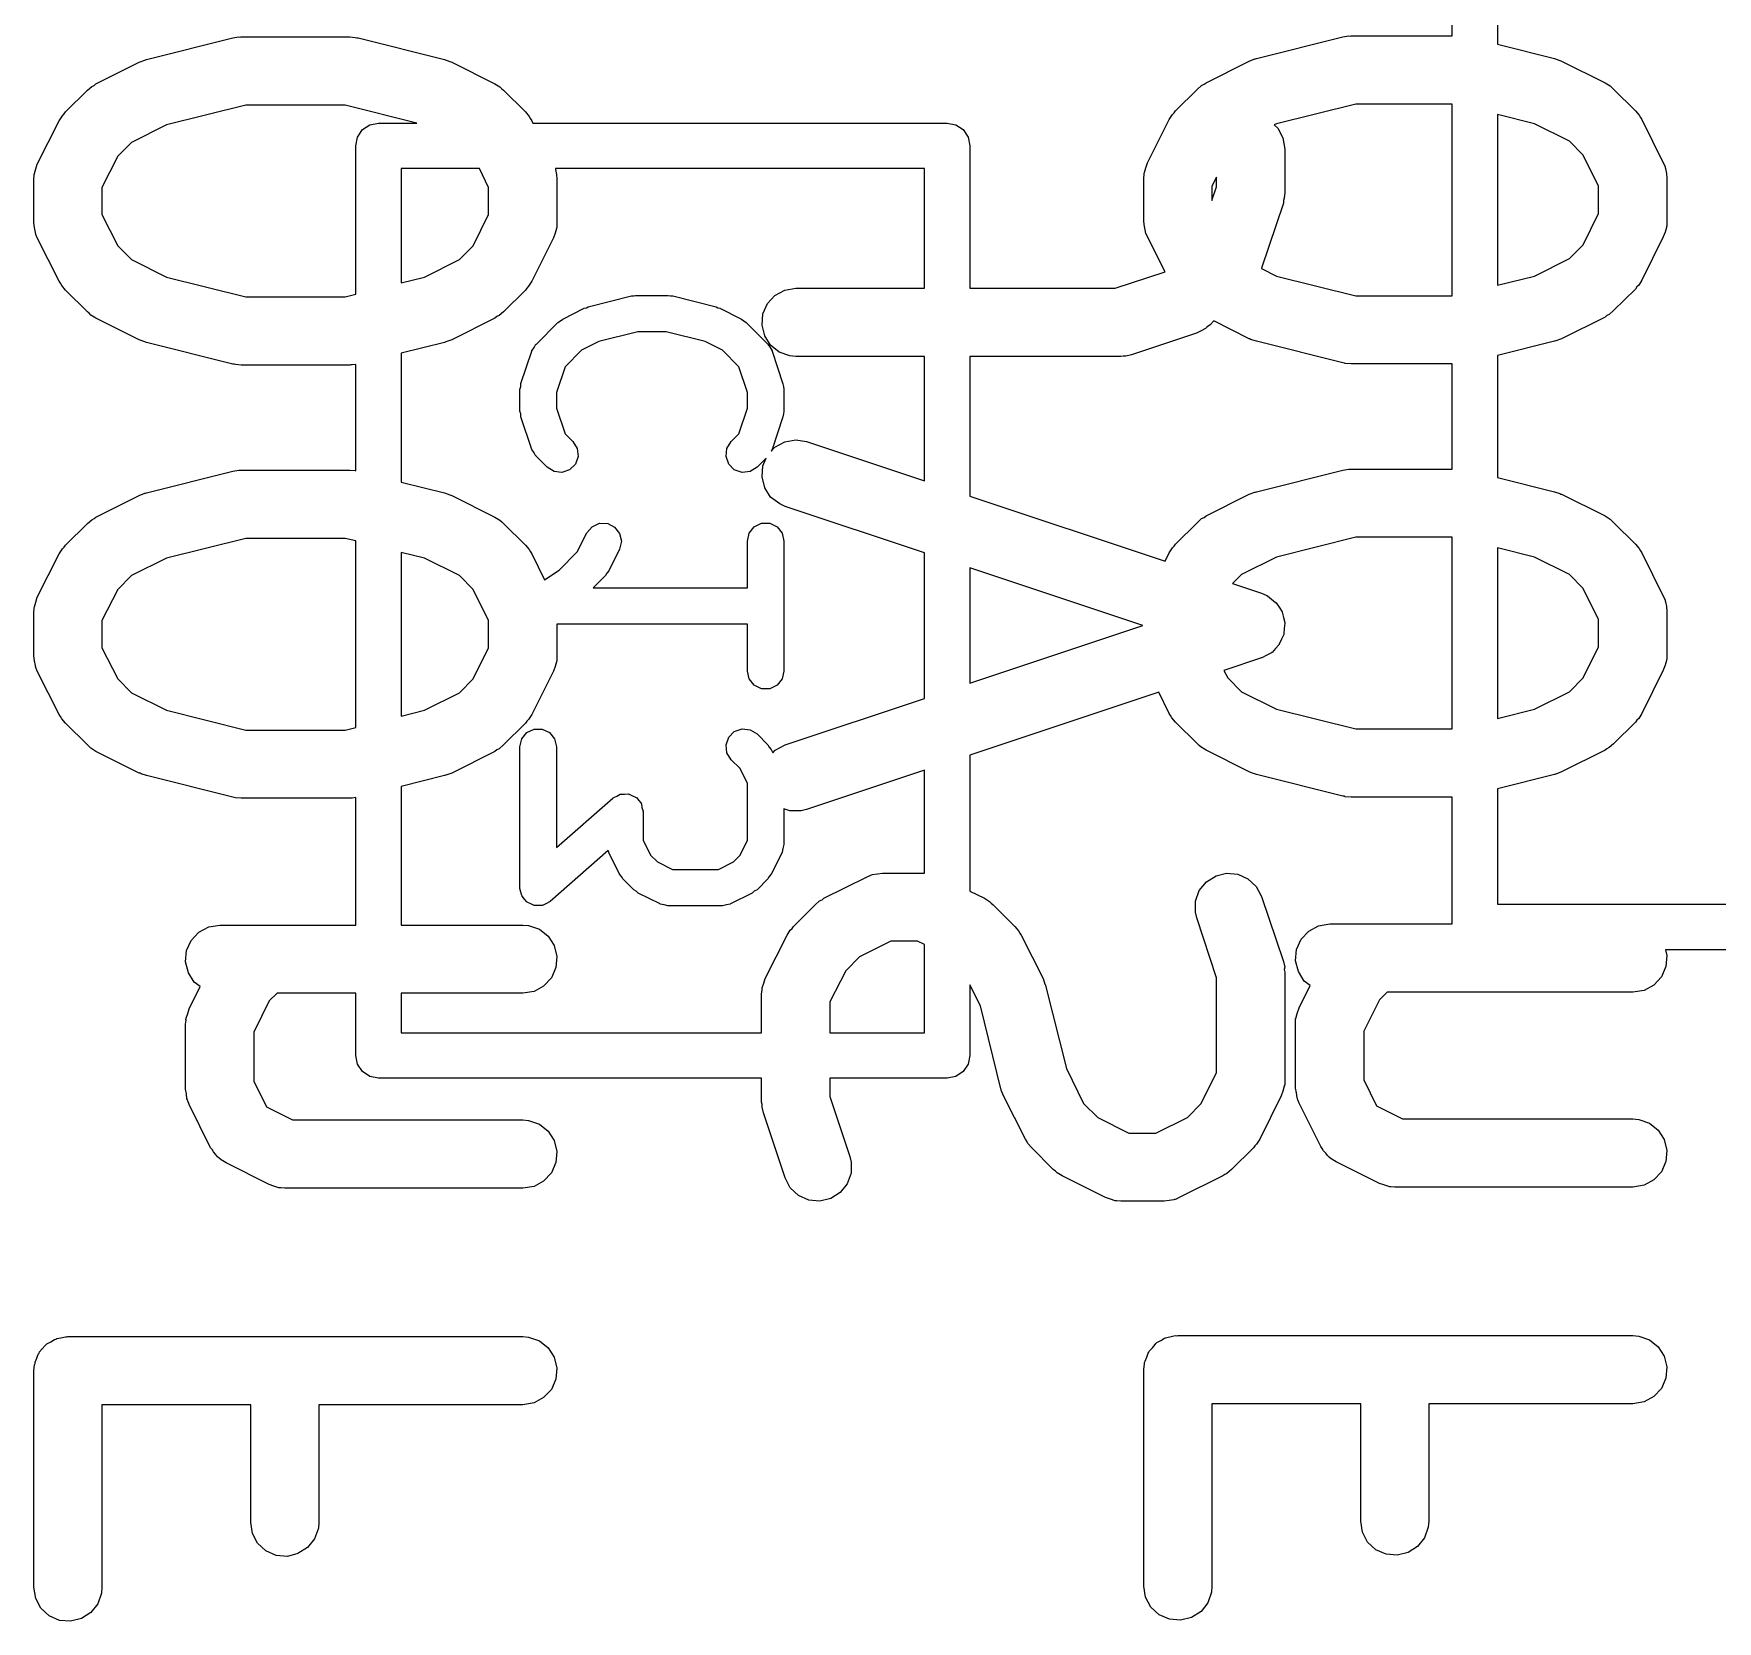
# Model space of a CAD drawing. Extents: x 112 to 157.4, y -89.4 to -52.4.
# Drawn here: x 126.377 to 130.078, y -84.174 to -80.683 of the extents above; entities that cross this region are included whole.
import ezdxf

# ---------------------------------------------------------------- set-up
doc = ezdxf.new("R2010")
doc.units = 0
doc.layers.add('BLACK', color=7, linetype='CONTINUOUS')

msp = doc.modelspace()

# ---------------------------------------------------------------- linework, layer by layer
at = {"layer": 'BLACK', "linetype": 'CONTINUOUS'}
for p, q in [((129.495, -80.688), (129.495, -80.1714)), ((129.595, -80.1714), (129.595, -80.7066)), ((126.625, -80.7403), (126.815, -80.6927)), ((126.815, -80.6927), (126.828, -80.6906)), ((126.828, -80.6906), (126.831, -80.6909)), ((126.831, -80.6909), (126.833, -80.6904)), ((126.833, -80.6904), (127.072, -80.6904)), ((127.072, -80.6904), (127.084, -80.6915)), ((127.084, -80.6915), (127.087, -80.6924)), ((127.087, -80.6924), (127.09, -80.6927)), ((127.09, -80.6927), (127.28, -80.7403)), ((129.065, -80.7379), (129.255, -80.6903)), ((129.255, -80.6903), (129.268, -80.6882)), ((129.268, -80.6882), (129.271, -80.6885)), ((129.271, -80.6885), (129.273, -80.688)), ((129.273, -80.688), (129.495, -80.688)), ((129.595, -80.7066), (129.72, -80.7379)), ((126.514, -80.7936), (126.609, -80.746)), ((126.609, -80.746), (126.621, -80.7412)), ((126.621, -80.7412), (126.623, -80.741)), ((126.623, -80.741), (126.625, -80.7403)), ((127.28, -80.7403), (127.292, -80.7445)), ((127.292, -80.7445), (127.294, -80.7454)), ((127.294, -80.7454), (127.296, -80.746)), ((127.296, -80.746), (127.391, -80.7936)), ((128.954, -80.7912), (129.049, -80.7436)), ((129.049, -80.7436), (129.061, -80.7388)), ((129.061, -80.7388), (129.063, -80.7386)), ((129.063, -80.7386), (129.065, -80.7379)), ((129.72, -80.7379), (129.732, -80.7421)), ((129.732, -80.7421), (129.734, -80.743)), ((129.734, -80.743), (129.735, -80.7436)), ((129.735, -80.7436), (129.831, -80.7912)), ((126.447, -80.8552), (126.495, -80.8076)), ((126.495, -80.8076), (126.505, -80.7993)), ((126.505, -80.7993), (126.51, -80.7969)), ((126.51, -80.7969), (126.514, -80.7936)), ((127.391, -80.7936), (127.402, -80.8003)), ((127.402, -80.8003), (127.406, -80.8044)), ((127.406, -80.8044), (127.41, -80.8076)), ((127.41, -80.8076), (127.458, -80.8552)), ((128.887, -80.8528), (128.935, -80.8052)), ((128.935, -80.8052), (128.944, -80.7969)), ((128.944, -80.7969), (128.95, -80.7945)), ((128.95, -80.7945), (128.954, -80.7912)), ((129.831, -80.7912), (129.842, -80.7979)), ((129.842, -80.7979), (129.846, -80.802)), ((129.846, -80.802), (129.85, -80.8052)), ((129.85, -80.8052), (129.898, -80.8528)), ((126.433, -80.8747), (126.44, -80.8637)), ((126.44, -80.8637), (126.444, -80.8598)), ((126.444, -80.8598), (126.447, -80.8552)), ((126.843, -80.8404), (126.669, -80.8838)), ((127.062, -80.8404), (126.843, -80.8404)), ((127.219, -80.8797), (127.062, -80.8404)), ((127.458, -80.8552), (127.466, -80.8651)), ((128.873, -80.8723), (128.88, -80.8613)), ((128.88, -80.8613), (128.884, -80.8574)), ((128.884, -80.8574), (128.887, -80.8528)), ((129.283, -80.838), (129.109, -80.8814)), ((129.495, -80.838), (129.283, -80.838)), ((129.495, -81.2594), (129.495, -80.838)), ((129.676, -80.8814), (129.595, -80.8612)), ((129.595, -80.8612), (129.595, -81.2362)), ((129.898, -80.8528), (129.906, -80.8627)), ((129.906, -80.8627), (129.909, -80.8678)), ((126.385, -80.97), (126.433, -80.8747)), ((126.669, -80.8838), (126.592, -80.9223)), ((127.089, -80.9106), (127.1, -80.8943)), ((127.1, -80.8943), (127.116, -80.8835)), ((127.116, -80.8835), (127.135, -80.8797)), ((127.135, -80.8797), (127.219, -80.8797)), ((127.466, -80.8651), (127.469, -80.8702)), ((127.469, -80.8702), (127.472, -80.8747)), ((127.472, -80.8747), (127.474, -80.8797)), ((127.474, -80.8797), (128.385, -80.8797)), ((128.385, -80.8797), (128.404, -80.8835)), ((128.404, -80.8835), (128.42, -80.8943)), ((128.42, -80.8943), (128.431, -80.9106)), ((128.825, -80.9676), (128.873, -80.8723)), ((129.109, -80.8814), (129.104, -80.8839)), ((129.104, -80.8839), (129.112, -80.891)), ((129.112, -80.891), (129.123, -80.9126)), ((129.753, -80.9199), (129.676, -80.8814)), ((129.909, -80.8678), (129.912, -80.8723)), ((129.912, -80.8723), (129.959, -80.9676)), ((126.592, -80.9223), (126.562, -80.9527)), ((127.085, -80.9297), (127.089, -80.9106)), ((127.085, -81.2562), (127.085, -80.9297)), ((128.431, -80.9106), (128.435, -80.9297)), ((128.435, -80.9297), (128.435, -81.2429)), ((129.123, -80.9126), (129.127, -80.9369)), ((129.127, -80.9369), (129.127, -81.0322)), ((129.783, -80.9503), (129.753, -80.9199)), ((126.382, -80.9804), (126.385, -80.97)), ((126.562, -80.9527), (126.527, -81.0212)), ((128.822, -80.978), (128.825, -80.9676)), ((129.817, -81.0188), (129.783, -80.9503)), ((129.959, -80.9676), (129.963, -80.9754)), ((126.377, -81.0035), (126.378, -80.9952)), ((126.377, -81.0987), (126.377, -81.0035)), ((126.378, -80.9926), (126.379, -80.9906)), ((126.378, -80.9935), (126.378, -80.9926)), ((126.378, -80.9952), (126.378, -80.9935)), ((126.379, -80.9906), (126.382, -80.9804)), ((127.185, -80.9797), (127.185, -81.2312)), ((127.357, -80.9797), (127.185, -80.9797)), ((127.377, -81.0212), (127.357, -80.9797)), ((127.524, -80.9797), (127.524, -80.9801)), ((128.335, -80.9797), (127.524, -80.9797)), ((127.524, -80.9801), (127.524, -80.982)), ((127.524, -80.982), (127.526, -80.9928)), ((127.526, -80.9928), (127.527, -81.0035)), ((127.527, -81.0035), (127.527, -81.0987)), ((128.335, -81.2429), (128.335, -80.9797)), ((128.817, -81.0011), (128.818, -80.9928)), ((128.817, -81.0964), (128.817, -81.0011)), ((128.818, -80.9902), (128.819, -80.9882)), ((128.818, -80.9911), (128.818, -80.9902)), ((128.818, -80.9928), (128.818, -80.9911)), ((128.819, -80.9882), (128.822, -80.978)), ((128.977, -80.9988), (128.967, -81.0188)), ((128.977, -81.02), (128.977, -80.9988)), ((129.963, -80.9754), (129.963, -80.9768)), ((129.963, -80.9768), (129.963, -80.9777)), ((129.963, -80.9777), (129.964, -80.9796)), ((129.964, -80.9796), (129.966, -80.9904)), ((129.966, -80.9904), (129.967, -81.0011)), ((129.967, -81.0011), (129.967, -81.0964)), ((126.527, -81.0212), (126.527, -81.081)), ((127.377, -81.081), (127.377, -81.0212)), ((128.967, -81.0188), (128.967, -81.05)), ((128.967, -81.05), (128.977, -81.02)), ((129.126, -81.0451), (129.124, -81.0503)), ((129.127, -81.0322), (129.126, -81.0451)), ((129.817, -81.0786), (129.817, -81.0188)), ((126.527, -81.081), (126.562, -81.1496)), ((127.343, -81.1496), (127.377, -81.081)), ((129.124, -81.0559), (129.076, -81.1987)), ((129.124, -81.0503), (129.124, -81.0559)), ((129.783, -81.1472), (129.817, -81.0786)), ((126.379, -81.1095), (126.377, -81.0987)), ((126.381, -81.1203), (126.379, -81.1095)), ((126.381, -81.1221), (126.381, -81.1203)), ((126.382, -81.123), (126.381, -81.1221)), ((126.382, -81.1245), (126.382, -81.123)), ((127.523, -81.1219), (127.52, -81.1323)), ((127.526, -81.1116), (127.523, -81.1219)), ((127.527, -81.1096), (127.526, -81.1116)), ((127.527, -81.0987), (127.527, -81.1071)), ((127.527, -81.1071), (127.527, -81.1088)), ((127.527, -81.1088), (127.527, -81.1096)), ((128.819, -81.1071), (128.817, -81.0964)), ((128.821, -81.1179), (128.819, -81.1071)), ((128.821, -81.1197), (128.821, -81.1179)), ((128.821, -81.1206), (128.821, -81.1197)), ((128.822, -81.1221), (128.821, -81.1206)), ((128.825, -81.1299), (128.822, -81.1221)), ((129.963, -81.1195), (129.959, -81.1299)), ((129.966, -81.1092), (129.963, -81.1195)), ((129.967, -81.1064), (129.966, -81.1072)), ((129.966, -81.1072), (129.966, -81.1092)), ((129.967, -81.0964), (129.967, -81.1047)), ((129.967, -81.1047), (129.967, -81.1064)), ((126.385, -81.1323), (126.382, -81.1245)), ((126.433, -81.2275), (126.385, -81.1323)), ((126.562, -81.1496), (126.592, -81.18)), ((127.313, -81.18), (127.343, -81.1496)), ((127.52, -81.1323), (127.472, -81.2275)), ((128.864, -81.2065), (128.825, -81.1299)), ((129.753, -81.1776), (129.783, -81.1472)), ((129.959, -81.1299), (129.912, -81.2251)), ((126.592, -81.18), (126.669, -81.2185)), ((127.236, -81.2185), (127.313, -81.18)), ((129.676, -81.2161), (129.753, -81.1776)), ((126.436, -81.2321), (126.433, -81.2275)), ((126.439, -81.2371), (126.436, -81.2321)), ((126.669, -81.2185), (126.843, -81.2618)), ((127.185, -81.2312), (127.236, -81.2185)), ((127.472, -81.2275), (127.465, -81.2386)), ((128.754, -81.2429), (128.864, -81.2065)), ((129.076, -81.1987), (129.076, -81.1994)), ((129.076, -81.1994), (129.109, -81.2161)), ((129.109, -81.2161), (129.283, -81.2594)), ((129.595, -81.2362), (129.676, -81.2161)), ((129.912, -81.2251), (129.905, -81.2362)), ((126.447, -81.247), (126.439, -81.2371)), ((126.495, -81.2946), (126.447, -81.247)), ((126.843, -81.2618), (127.062, -81.2618)), ((127.062, -81.2618), (127.085, -81.2562)), ((127.458, -81.247), (127.41, -81.2946)), ((127.461, -81.2425), (127.458, -81.247)), ((127.465, -81.2386), (127.461, -81.2425)), ((127.596, -81.2837), (127.691, -81.2599)), ((127.691, -81.2599), (127.696, -81.2598)), ((127.696, -81.2598), (127.7, -81.2587)), ((127.7, -81.2587), (127.772, -81.2587)), ((127.772, -81.2587), (127.777, -81.2598)), ((127.777, -81.2598), (127.782, -81.2599)), ((127.782, -81.2599), (127.877, -81.2838)), ((127.99, -81.2767), (128.006, -81.2586)), ((128.006, -81.2586), (128.028, -81.2469)), ((128.028, -81.2469), (128.052, -81.2429)), ((128.052, -81.2429), (128.335, -81.2429)), ((128.435, -81.2429), (128.754, -81.2429)), ((129.283, -81.2594), (129.495, -81.2594)), ((129.898, -81.2446), (129.85, -81.2922)), ((129.901, -81.2401), (129.898, -81.2446)), ((129.905, -81.2362), (129.901, -81.2401)), ((126.499, -81.2979), (126.495, -81.2946)), ((126.503, -81.3019), (126.499, -81.2979)), ((126.514, -81.3087), (126.503, -81.3019)), ((127.395, -81.3054), (127.391, -81.3087)), ((127.4, -81.303), (127.395, -81.3054)), ((127.41, -81.2946), (127.4, -81.303)), ((127.54, -81.3106), (127.587, -81.2867)), ((127.587, -81.2867), (127.592, -81.2857)), ((127.592, -81.2857), (127.596, -81.2837)), ((127.877, -81.2838), (127.881, -81.2857)), ((127.881, -81.2857), (127.885, -81.2868)), ((127.885, -81.2868), (127.933, -81.3106)), ((127.978, -81.3238), (127.98, -81.2992)), ((127.98, -81.2992), (127.99, -81.2767)), ((129.831, -81.3063), (129.735, -81.3539)), ((129.835, -81.303), (129.831, -81.3063)), ((129.84, -81.3006), (129.835, -81.303)), ((129.85, -81.2922), (129.84, -81.3006)), ((126.609, -81.3563), (126.514, -81.3087)), ((127.391, -81.3087), (127.296, -81.3563)), ((127.482, -81.3657), (127.529, -81.318)), ((127.529, -81.318), (127.535, -81.3146)), ((127.535, -81.3146), (127.54, -81.3106)), ((127.705, -81.3387), (127.619, -81.3603)), ((127.767, -81.3387), (127.705, -81.3387)), ((127.853, -81.3603), (127.767, -81.3387)), ((127.933, -81.3106), (127.938, -81.3147)), ((127.938, -81.3147), (127.943, -81.3181)), ((127.943, -81.3181), (127.991, -81.3657)), ((127.984, -81.3477), (127.978, -81.3238)), ((128.933, -81.3414), (128.79, -81.389)), ((128.943, -81.3363), (128.933, -81.3414)), ((128.953, -81.3316), (128.943, -81.3363)), ((128.954, -81.3303), (128.953, -81.3316)), ((128.955, -81.3299), (128.954, -81.3303)), ((128.956, -81.3287), (128.955, -81.3299)), ((128.963, -81.3233), (128.956, -81.3287)), ((128.971, -81.3148), (128.963, -81.3233)), ((129.049, -81.3539), (128.971, -81.3148)), ((126.611, -81.3568), (126.609, -81.3563)), ((126.613, -81.3578), (126.611, -81.3568)), ((126.625, -81.362), (126.613, -81.3578)), ((126.815, -81.4096), (126.625, -81.362)), ((127.28, -81.362), (127.185, -81.3858)), ((127.282, -81.3613), (127.28, -81.362)), ((127.283, -81.3611), (127.282, -81.3613)), ((127.296, -81.3563), (127.283, -81.3611)), ((127.448, -81.4527), (127.472, -81.3813)), ((127.472, -81.3807), (127.477, -81.3735)), ((127.472, -81.381), (127.472, -81.3807)), ((127.472, -81.3813), (127.472, -81.381)), ((127.477, -81.3735), (127.481, -81.3661)), ((127.481, -81.3661), (127.482, -81.3659)), ((127.482, -81.3659), (127.482, -81.3657)), ((127.581, -81.3792), (127.545, -81.4156)), ((127.619, -81.3603), (127.581, -81.3792)), ((127.891, -81.3792), (127.853, -81.3603)), ((127.927, -81.4156), (127.891, -81.3792)), ((127.997, -81.3684), (127.984, -81.3477)), ((127.991, -81.3657), (127.991, -81.366)), ((127.991, -81.366), (127.991, -81.3661)), ((127.991, -81.3661), (127.996, -81.3735)), ((127.996, -81.3735), (128, -81.3808)), ((128.016, -81.3836), (127.997, -81.3684)), ((128, -81.3808), (128, -81.3811)), ((128, -81.3811), (128, -81.3813)), ((128, -81.3813), (128.024, -81.4528)), ((129.051, -81.3544), (129.049, -81.3539)), ((129.052, -81.3554), (129.051, -81.3544)), ((129.065, -81.3596), (129.052, -81.3554)), ((129.255, -81.4072), (129.065, -81.3596)), ((129.72, -81.3596), (129.595, -81.3909)), ((129.722, -81.3589), (129.72, -81.3596)), ((129.723, -81.3587), (129.722, -81.3589)), ((129.735, -81.3539), (129.723, -81.3587)), ((126.818, -81.4098), (126.815, -81.4096)), ((126.821, -81.4107), (126.818, -81.4098)), ((126.833, -81.4118), (126.821, -81.4107)), ((127.072, -81.4118), (126.833, -81.4118)), ((127.074, -81.4114), (127.072, -81.4118)), ((127.077, -81.4116), (127.074, -81.4114)), ((127.085, -81.4104), (127.077, -81.4116)), ((127.085, -81.6441), (127.085, -81.4104)), ((127.185, -81.3858), (127.185, -81.6689)), ((127.545, -81.4156), (127.526, -81.4719)), ((127.946, -81.4719), (127.927, -81.4156)), ((128.039, -81.3918), (128.016, -81.3836)), ((128.052, -81.3929), (128.039, -81.3918)), ((128.335, -81.3929), (128.052, -81.3929)), ((128.335, -81.6664), (128.335, -81.3929)), ((128.767, -81.3929), (128.435, -81.3929)), ((128.435, -81.3929), (128.435, -81.6997)), ((128.772, -81.392), (128.767, -81.3929)), ((128.778, -81.392), (128.772, -81.392)), ((128.79, -81.389), (128.778, -81.392)), ((129.258, -81.4074), (129.255, -81.4072)), ((129.26, -81.4083), (129.258, -81.4074)), ((129.273, -81.4094), (129.26, -81.4083)), ((129.495, -81.4094), (129.273, -81.4094)), ((129.495, -81.6404), (129.495, -81.4094)), ((129.595, -81.3909), (129.595, -81.659)), ((127.448, -81.4591), (127.448, -81.4527)), ((128.024, -81.4528), (128.025, -81.4592)), ((127.446, -81.4653), (127.448, -81.4591)), ((127.446, -81.513), (127.446, -81.4653)), ((127.526, -81.4719), (127.526, -81.5065)), ((127.946, -81.5065), (127.946, -81.4719)), ((128.025, -81.4592), (128.026, -81.4654)), ((128.026, -81.4654), (128.026, -81.5131)), ((127.448, -81.5192), (127.446, -81.513)), ((127.448, -81.5256), (127.448, -81.5192)), ((127.472, -81.5971), (127.448, -81.5256)), ((127.526, -81.5065), (127.545, -81.5628)), ((127.927, -81.5628), (127.946, -81.5065)), ((128.024, -81.5257), (128, -81.5972)), ((128.025, -81.5193), (128.024, -81.5257)), ((128.026, -81.5131), (128.025, -81.5193)), ((127.545, -81.5628), (127.562, -81.58)), ((127.91, -81.58), (127.927, -81.5628)), ((127.472, -81.5973), (127.472, -81.5971)), ((127.472, -81.5976), (127.472, -81.5973)), ((127.477, -81.6049), (127.472, -81.5976)), ((127.562, -81.58), (127.572, -81.5951)), ((127.572, -81.5951), (127.574, -81.6128)), ((127.899, -81.6127), (127.901, -81.595)), ((127.901, -81.595), (127.91, -81.58)), ((127.998, -81.601), (128.006, -81.5923)), ((128, -81.5977), (127.998, -81.601)), ((128, -81.5972), (128, -81.5974)), ((128, -81.5974), (128, -81.5977)), ((128.006, -81.5923), (128.028, -81.5805)), ((128.028, -81.5805), (128.052, -81.5762)), ((128.052, -81.5762), (128.076, -81.5801)), ((128.076, -81.5801), (128.335, -81.6664)), ((127.481, -81.6123), (127.477, -81.6049)), ((127.482, -81.6124), (127.481, -81.6123)), ((127.482, -81.6127), (127.482, -81.6124)), ((127.506, -81.6365), (127.482, -81.6127)), ((127.521, -81.646), (127.506, -81.6365)), ((127.568, -81.6296), (127.555, -81.6421)), ((127.574, -81.6128), (127.568, -81.6296)), ((127.905, -81.6295), (127.899, -81.6127)), ((127.917, -81.6421), (127.905, -81.6295)), ((127.967, -81.6366), (127.952, -81.646)), ((127.987, -81.6167), (127.967, -81.6366)), ((127.978, -81.6577), (127.98, -81.6332)), ((127.98, -81.6332), (127.987, -81.6167)), ((129.255, -81.6426), (129.268, -81.6406)), ((129.268, -81.6406), (129.271, -81.6408)), ((129.271, -81.6408), (129.273, -81.6404)), ((129.273, -81.6404), (129.495, -81.6404)), ((126.625, -81.6927), (126.815, -81.645)), ((126.815, -81.645), (126.828, -81.643)), ((126.828, -81.643), (126.831, -81.6432)), ((126.831, -81.6432), (126.833, -81.6428)), ((126.833, -81.6428), (127.072, -81.6428)), ((127.072, -81.6428), (127.084, -81.6439)), ((127.084, -81.6439), (127.085, -81.6441)), ((127.185, -81.6689), (127.28, -81.6927)), ((127.538, -81.648), (127.521, -81.646)), ((127.555, -81.6421), (127.538, -81.648)), ((127.934, -81.648), (127.917, -81.6421)), ((127.952, -81.646), (127.934, -81.648)), ((127.984, -81.6816), (127.978, -81.6577)), ((129.065, -81.6903), (129.255, -81.6426)), ((129.595, -81.659), (129.72, -81.6903)), ((126.514, -81.746), (126.609, -81.6983)), ((126.609, -81.6983), (126.621, -81.6936)), ((126.621, -81.6936), (126.623, -81.6933)), ((126.623, -81.6933), (126.625, -81.6927)), ((127.28, -81.6927), (127.292, -81.6969)), ((127.292, -81.6969), (127.294, -81.6978)), ((127.294, -81.6978), (127.296, -81.6983)), ((127.296, -81.6983), (127.391, -81.746)), ((127.997, -81.7021), (127.984, -81.6816)), ((128.017, -81.7172), (127.997, -81.7021)), ((128.435, -81.6997), (128.864, -81.8427)), ((128.954, -81.7436), (129.049, -81.6959)), ((129.049, -81.6959), (129.061, -81.6912)), ((129.061, -81.6912), (129.063, -81.691)), ((129.063, -81.691), (129.065, -81.6903)), ((129.72, -81.6903), (129.732, -81.6945)), ((129.732, -81.6945), (129.734, -81.6954)), ((129.734, -81.6954), (129.735, -81.6959)), ((129.735, -81.6959), (129.831, -81.7436)), ((126.495, -81.76), (126.505, -81.7517)), ((126.505, -81.7517), (126.51, -81.7492)), ((126.51, -81.7492), (126.514, -81.746)), ((127.391, -81.746), (127.402, -81.7527)), ((128.029, -81.7224), (128.017, -81.7172)), ((128.335, -81.8245), (128.029, -81.7224)), ((128.935, -81.7576), (128.944, -81.7493)), ((128.944, -81.7493), (128.95, -81.7469)), ((128.95, -81.7469), (128.954, -81.7436)), ((129.831, -81.7436), (129.842, -81.7503)), ((129.842, -81.7503), (129.846, -81.7543)), ((126.447, -81.8076), (126.495, -81.76)), ((127.402, -81.7527), (127.406, -81.7567)), ((127.406, -81.7567), (127.41, -81.76)), ((127.41, -81.76), (127.458, -81.8076)), ((127.572, -81.8227), (127.593, -81.7808)), ((127.593, -81.7808), (127.605, -81.7671)), ((127.605, -81.7671), (127.621, -81.7596)), ((127.621, -81.7596), (127.639, -81.7599)), ((127.639, -81.7599), (127.654, -81.7679)), ((127.654, -81.7679), (127.665, -81.7819)), ((127.665, -81.7819), (127.669, -81.7993)), ((127.946, -81.7987), (127.95, -81.7813)), ((127.95, -81.7813), (127.961, -81.7674)), ((127.961, -81.7674), (127.977, -81.7597)), ((127.977, -81.7597), (127.995, -81.7597)), ((127.995, -81.7597), (128.011, -81.7675)), ((128.011, -81.7675), (128.022, -81.7814)), ((128.022, -81.7814), (128.026, -81.7987)), ((128.887, -81.8052), (128.935, -81.7576)), ((129.846, -81.7543), (129.85, -81.7576)), ((129.85, -81.7576), (129.898, -81.8052)), ((126.433, -81.8271), (126.44, -81.8161)), ((126.44, -81.8161), (126.444, -81.8122)), ((126.444, -81.8122), (126.447, -81.8076)), ((126.843, -81.7928), (126.669, -81.8362)), ((127.062, -81.7928), (126.843, -81.7928)), ((127.085, -81.7985), (127.062, -81.7928)), ((127.085, -82.2085), (127.085, -81.7985)), ((127.236, -81.8362), (127.185, -81.8235)), ((127.185, -81.8235), (127.185, -82.1835)), ((127.458, -81.8076), (127.466, -81.8175)), ((127.466, -81.8175), (127.469, -81.8226)), ((127.469, -81.8226), (127.472, -81.8271)), ((127.532, -81.8629), (127.572, -81.8227)), ((127.665, -81.8166), (127.641, -81.8643)), ((127.669, -81.7993), (127.665, -81.8166)), ((127.946, -81.9016), (127.946, -81.7987)), ((128.026, -81.7987), (128.026, -82.0845)), ((128.335, -82.1446), (128.335, -81.8245)), ((128.864, -81.8427), (128.873, -81.8247)), ((128.873, -81.8247), (128.88, -81.8137)), ((128.88, -81.8137), (128.884, -81.8098)), ((128.884, -81.8098), (128.887, -81.8052)), ((129.283, -81.7904), (129.109, -81.8338)), ((129.495, -81.7904), (129.283, -81.7904)), ((129.495, -82.2118), (129.495, -81.7904)), ((129.676, -81.8338), (129.595, -81.8136)), ((129.595, -81.8136), (129.595, -82.1886)), ((129.898, -81.8052), (129.906, -81.8151)), ((129.906, -81.8151), (129.909, -81.8202)), ((129.909, -81.8202), (129.912, -81.8247)), ((129.912, -81.8247), (129.959, -81.92)), ((126.385, -81.9223), (126.433, -81.8271)), ((126.669, -81.8362), (126.592, -81.8747)), ((127.313, -81.8747), (127.236, -81.8362)), ((127.472, -81.8271), (127.5, -81.884)), ((127.5, -81.884), (127.532, -81.8629)), ((128.815, -81.9845), (128.435, -81.8578)), ((128.435, -81.8578), (128.435, -82.1113)), ((129.109, -81.8338), (129.032, -81.8723)), ((129.753, -81.8723), (129.676, -81.8338)), ((126.592, -81.8747), (126.562, -81.9051)), ((127.343, -81.9051), (127.313, -81.8747)), ((127.634, -81.8746), (127.607, -81.9016)), ((127.637, -81.8692), (127.634, -81.8746)), ((127.641, -81.8643), (127.637, -81.8692)), ((129.032, -81.8723), (129.012, -81.8921)), ((129.012, -81.8921), (129.076, -81.9134)), ((129.783, -81.9027), (129.753, -81.8723)), ((126.379, -81.943), (126.382, -81.9327)), ((126.382, -81.9327), (126.385, -81.9223)), ((126.562, -81.9051), (126.527, -81.9736)), ((127.377, -81.9736), (127.343, -81.9051)), ((127.607, -81.9016), (127.946, -81.9016)), ((129.076, -81.9134), (129.088, -81.9185)), ((129.088, -81.9185), (129.088, -81.9189)), ((129.088, -81.9189), (129.089, -81.9191)), ((129.089, -81.9191), (129.098, -81.9265)), ((129.098, -81.9265), (129.107, -81.9336)), ((129.107, -81.9336), (129.108, -81.9341)), ((129.108, -81.9341), (129.108, -81.9345)), ((129.108, -81.9345), (129.115, -81.9444)), ((129.817, -81.9712), (129.783, -81.9027)), ((129.959, -81.92), (129.963, -81.9277)), ((129.963, -81.9277), (129.963, -81.9292)), ((129.963, -81.9292), (129.963, -81.9301)), ((129.963, -81.9301), (129.964, -81.932)), ((129.964, -81.932), (129.966, -81.9428)), ((126.377, -81.9559), (126.378, -81.9475)), ((126.377, -82.0511), (126.377, -81.9559)), ((126.378, -81.945), (126.379, -81.943)), ((126.378, -81.9459), (126.378, -81.945)), ((126.378, -81.9475), (126.378, -81.9459)), ((126.527, -81.9736), (126.527, -82.0334)), ((127.377, -82.0334), (127.377, -81.9736)), ((129.115, -81.9444), (129.121, -81.9542)), ((129.121, -81.9542), (129.121, -81.9548)), ((129.121, -81.9548), (129.121, -81.9553)), ((129.121, -81.9553), (129.124, -81.9668)), ((129.124, -81.9668), (129.127, -81.9781)), ((129.817, -82.031), (129.817, -81.9712)), ((129.966, -81.9428), (129.967, -81.9535)), ((129.967, -81.9535), (129.967, -82.0487)), ((127.946, -81.9816), (127.527, -81.9816)), ((127.527, -81.9816), (127.527, -82.0511)), ((127.946, -82.0844), (127.946, -81.9816)), ((128.435, -82.1113), (128.815, -81.9845)), ((129.125, -82.0038), (129.12, -82.0145)), ((129.126, -81.991), (129.125, -82.0026)), ((129.125, -82.0026), (129.125, -82.0032)), ((129.125, -82.0032), (129.125, -82.0038)), ((129.127, -81.9793), (129.126, -81.991)), ((129.127, -81.9781), (129.127, -81.9787)), ((129.127, -81.9787), (129.127, -81.9793)), ((126.527, -82.0334), (126.562, -82.1019)), ((127.343, -82.1019), (127.377, -82.0334)), ((129.098, -82.0442), (129.088, -82.0497)), ((129.099, -82.0434), (129.098, -82.0437)), ((129.098, -82.0437), (129.098, -82.0442)), ((129.107, -82.0348), (129.099, -82.0434)), ((129.115, -82.0262), (129.107, -82.0348)), ((129.12, -82.0145), (129.115, -82.0252)), ((129.115, -82.0252), (129.115, -82.0257)), ((129.115, -82.0257), (129.115, -82.0262)), ((129.783, -82.0995), (129.817, -82.031)), ((126.379, -82.0618), (126.377, -82.0511)), ((126.381, -82.0726), (126.379, -82.0618)), ((126.381, -82.0745), (126.381, -82.0726)), ((126.382, -82.0754), (126.381, -82.0745)), ((126.382, -82.0769), (126.382, -82.0754)), ((126.385, -82.0847), (126.382, -82.0769)), ((126.433, -82.1799), (126.385, -82.0847)), ((127.52, -82.0847), (127.472, -82.1799)), ((127.523, -82.0743), (127.52, -82.0847)), ((127.526, -82.064), (127.523, -82.0743)), ((127.527, -82.062), (127.526, -82.064)), ((127.527, -82.0511), (127.527, -82.0595)), ((127.527, -82.0595), (127.527, -82.0611)), ((127.527, -82.0611), (127.527, -82.062)), ((127.95, -82.1018), (127.946, -82.0844)), ((128.026, -82.0845), (128.022, -82.1019)), ((129.076, -82.0557), (128.993, -82.0832)), ((128.993, -82.0832), (129.002, -82.0995)), ((129.077, -82.0554), (129.076, -82.0557)), ((129.088, -82.0497), (129.077, -82.0553)), ((129.077, -82.0553), (129.077, -82.0554)), ((129.959, -82.0823), (129.912, -82.1775)), ((129.963, -82.0719), (129.959, -82.0823)), ((129.966, -82.0616), (129.963, -82.0719)), ((129.967, -82.0587), (129.966, -82.0596)), ((129.966, -82.0596), (129.966, -82.0616)), ((129.967, -82.0487), (129.967, -82.0571)), ((129.967, -82.0571), (129.967, -82.0587)), ((126.562, -82.1019), (126.592, -82.1323)), ((127.313, -82.1323), (127.343, -82.1019)), ((127.961, -82.1157), (127.95, -82.1018)), ((127.977, -82.1234), (127.961, -82.1157)), ((128.011, -82.1157), (127.995, -82.1235)), ((128.022, -82.1019), (128.011, -82.1157)), ((129.002, -82.0995), (129.032, -82.1299)), ((129.753, -82.1299), (129.783, -82.0995)), ((126.592, -82.1323), (126.669, -82.1708)), ((127.236, -82.1708), (127.313, -82.1323)), ((127.995, -82.1235), (127.977, -82.1234)), ((128.029, -82.2467), (128.335, -82.1446)), ((128.85, -82.1312), (128.435, -82.2694)), ((128.873, -82.1775), (128.85, -82.1312)), ((129.032, -82.1299), (129.109, -82.1684)), ((129.676, -82.1684), (129.753, -82.1299)), ((126.436, -82.1844), (126.433, -82.1799)), ((126.439, -82.1895), (126.436, -82.1844)), ((126.447, -82.1994), (126.439, -82.1895)), ((126.669, -82.1708), (126.843, -82.2142)), ((127.185, -82.1835), (127.236, -82.1708)), ((127.461, -82.1948), (127.458, -82.1994)), ((127.465, -82.1909), (127.461, -82.1948)), ((127.472, -82.1799), (127.465, -82.1909)), ((128.876, -82.182), (128.873, -82.1775)), ((128.879, -82.1871), (128.876, -82.182)), ((128.887, -82.197), (128.879, -82.1871)), ((129.109, -82.1684), (129.283, -82.2118)), ((129.595, -82.1886), (129.676, -82.1684)), ((129.901, -82.1924), (129.898, -82.197)), ((129.905, -82.1885), (129.901, -82.1924)), ((129.912, -82.1775), (129.905, -82.1885)), ((126.495, -82.247), (126.447, -82.1994)), ((126.843, -82.2142), (127.062, -82.2142)), ((127.062, -82.2142), (127.085, -82.2085)), ((127.458, -82.1994), (127.41, -82.247)), ((127.45, -82.2337), (127.461, -82.2198)), ((127.461, -82.2198), (127.477, -82.2121)), ((127.477, -82.2121), (127.495, -82.2121)), ((127.495, -82.2121), (127.511, -82.2199)), ((127.511, -82.2199), (127.522, -82.2338)), ((127.899, -82.2466), (127.905, -82.2298)), ((127.905, -82.2298), (127.917, -82.2172)), ((127.917, -82.2172), (127.934, -82.2114)), ((127.934, -82.2114), (127.952, -82.2134)), ((127.952, -82.2134), (127.967, -82.2228)), ((127.967, -82.2228), (127.991, -82.2467)), ((128.935, -82.2446), (128.887, -82.197)), ((129.283, -82.2118), (129.495, -82.2118)), ((129.898, -82.197), (129.85, -82.2446)), ((126.499, -82.2503), (126.495, -82.247)), ((126.503, -82.2543), (126.499, -82.2503)), ((126.514, -82.2611), (126.503, -82.2543)), ((126.609, -82.3087), (126.514, -82.2611)), ((127.391, -82.2611), (127.296, -82.3087)), ((127.395, -82.2578), (127.391, -82.2611)), ((127.4, -82.2553), (127.395, -82.2578)), ((127.41, -82.247), (127.4, -82.2553)), ((127.446, -82.251), (127.45, -82.2337)), ((127.446, -82.5606), (127.446, -82.251)), ((127.522, -82.2338), (127.526, -82.2511)), ((127.526, -82.2511), (127.526, -82.4725)), ((127.901, -82.2643), (127.899, -82.2466)), ((127.91, -82.2793), (127.901, -82.2643)), ((127.991, -82.2467), (127.994, -82.2521)), ((127.994, -82.2521), (127.998, -82.257)), ((127.998, -82.257), (128.002, -82.2639)), ((128.002, -82.2639), (128.007, -82.2582)), ((128.007, -82.2582), (128.029, -82.2467)), ((128.435, -82.2694), (128.435, -82.5682)), ((128.939, -82.2479), (128.935, -82.2446)), ((128.943, -82.2519), (128.939, -82.2479)), ((128.954, -82.2587), (128.943, -82.2519)), ((129.049, -82.3063), (128.954, -82.2587)), ((129.831, -82.2587), (129.735, -82.3063)), ((129.835, -82.2554), (129.831, -82.2587)), ((129.84, -82.2529), (129.835, -82.2554)), ((129.85, -82.2446), (129.84, -82.2529)), ((127.93, -82.2986), (127.91, -82.2793)), ((127.946, -82.332), (127.93, -82.2986)), ((128.335, -82.3027), (128.076, -82.389)), ((128.335, -82.5286), (128.335, -82.3027)), ((129.051, -82.3068), (129.049, -82.3063)), ((129.052, -82.3078), (129.051, -82.3068)), ((129.735, -82.3063), (129.723, -82.3111)), ((126.611, -82.3092), (126.609, -82.3087)), ((126.613, -82.3102), (126.611, -82.3092)), ((126.625, -82.3144), (126.613, -82.3102)), ((126.815, -82.362), (126.625, -82.3144)), ((127.28, -82.3144), (127.185, -82.3382)), ((127.185, -82.3382), (127.185, -82.6428)), ((127.282, -82.3137), (127.28, -82.3144)), ((127.283, -82.3135), (127.282, -82.3137)), ((127.296, -82.3087), (127.283, -82.3135)), ((127.946, -82.456), (127.946, -82.332)), ((129.065, -82.312), (129.052, -82.3078)), ((129.255, -82.3596), (129.065, -82.312)), ((129.72, -82.312), (129.595, -82.3432)), ((129.595, -82.3432), (129.595, -82.5972)), ((129.722, -82.3113), (129.72, -82.312)), ((129.723, -82.3111), (129.722, -82.3113)), ((126.818, -82.3622), (126.815, -82.362)), ((126.821, -82.3631), (126.818, -82.3622)), ((126.833, -82.3642), (126.821, -82.3631)), ((127.072, -82.3642), (126.833, -82.3642)), ((127.074, -82.3638), (127.072, -82.3642)), ((127.077, -82.364), (127.074, -82.3638)), ((127.085, -82.3627), (127.077, -82.364)), ((127.085, -82.6428), (127.085, -82.3627)), ((127.526, -82.4725), (127.65, -82.3638)), ((127.65, -82.3638), (127.651, -82.3634)), ((127.651, -82.3634), (127.652, -82.3627)), ((127.652, -82.3627), (127.659, -82.3592)), ((127.659, -82.3592), (127.666, -82.3554)), ((127.666, -82.3554), (127.667, -82.3554)), ((127.667, -82.3554), (127.668, -82.355)), ((127.668, -82.355), (127.676, -82.355)), ((127.676, -82.355), (127.684, -82.3546)), ((127.684, -82.3546), (127.685, -82.355)), ((127.685, -82.355), (127.686, -82.355)), ((127.686, -82.355), (127.693, -82.3585)), ((127.693, -82.3585), (127.7, -82.3616)), ((127.7, -82.3616), (127.701, -82.3623)), ((127.701, -82.3623), (127.702, -82.3627)), ((127.702, -82.3627), (127.707, -82.369)), ((127.707, -82.369), (127.712, -82.375)), ((127.712, -82.375), (127.712, -82.3759)), ((127.712, -82.3759), (127.713, -82.3766)), ((127.713, -82.3766), (127.714, -82.3844)), ((129.258, -82.3598), (129.255, -82.3596)), ((129.26, -82.3607), (129.258, -82.3598)), ((129.273, -82.3618), (129.26, -82.3607)), ((129.495, -82.3618), (129.273, -82.3618)), ((129.495, -82.6404), (129.495, -82.3618)), ((127.714, -82.3844), (127.717, -82.3922)), ((127.717, -82.3922), (127.716, -82.3931)), ((127.716, -82.3931), (127.717, -82.394)), ((127.717, -82.394), (127.717, -82.456)), ((128.039, -82.3917), (128.026, -82.3871)), ((128.026, -82.3871), (128.026, -82.4655)), ((128.064, -82.392), (128.039, -82.3917)), ((128.076, -82.389), (128.064, -82.392)), ((127.64, -82.4793), (127.512, -82.5908)), ((127.641, -82.4827), (127.64, -82.4793)), ((127.641, -82.483), (127.641, -82.4827)), ((127.641, -82.4832), (127.641, -82.483)), ((127.665, -82.5309), (127.641, -82.4832)), ((127.717, -82.456), (127.733, -82.4893)), ((127.733, -82.4893), (127.748, -82.504)), ((127.915, -82.504), (127.93, -82.4893)), ((127.93, -82.4893), (127.946, -82.456)), ((128.022, -82.4833), (127.998, -82.531)), ((128.024, -82.4744), (128.022, -82.4828)), ((128.022, -82.4828), (128.022, -82.483)), ((128.022, -82.483), (128.022, -82.4833)), ((128.026, -82.466), (128.024, -82.4744)), ((128.026, -82.4655), (128.026, -82.4657)), ((128.026, -82.4657), (128.026, -82.466)), ((127.748, -82.504), (127.781, -82.5206)), ((127.781, -82.5206), (127.882, -82.5206)), ((127.882, -82.5206), (127.915, -82.504)), ((128.232, -82.5304), (128.243, -82.5286)), ((128.243, -82.5286), (128.335, -82.5286)), ((128.976, -82.5345), (128.999, -82.5288)), ((128.999, -82.5288), (129.024, -82.5311)), ((127.446, -82.5615), (127.446, -82.5606)), ((127.446, -82.5624), (127.446, -82.5615)), ((127.448, -82.5702), (127.446, -82.5624)), ((127.669, -82.5358), (127.665, -82.5309)), ((127.672, -82.5413), (127.669, -82.5358)), ((127.696, -82.5651), (127.672, -82.5413)), ((127.701, -82.5685), (127.696, -82.5651)), ((127.967, -82.5652), (127.961, -82.5686)), ((127.991, -82.5413), (127.967, -82.5652)), ((127.994, -82.5359), (127.991, -82.5413)), ((127.998, -82.531), (127.994, -82.5359)), ((128.114, -82.5841), (128.209, -82.5365)), ((128.209, -82.5365), (128.217, -82.5334)), ((128.217, -82.5334), (128.219, -82.5326)), ((128.219, -82.5325), (128.221, -82.5317)), ((128.219, -82.5326), (128.219, -82.5325)), ((128.221, -82.5317), (128.232, -82.5304)), ((128.939, -82.5669), (128.955, -82.5477)), ((128.955, -82.5477), (128.976, -82.5345)), ((129.024, -82.5311), (129.046, -82.5412)), ((129.046, -82.5412), (129.064, -82.5581)), ((129.064, -82.5581), (129.076, -82.5799)), ((127.45, -82.578), (127.448, -82.5702)), ((127.451, -82.5787), (127.45, -82.578)), ((127.451, -82.5796), (127.451, -82.5787)), ((127.456, -82.5856), (127.451, -82.5796)), ((127.461, -82.5919), (127.456, -82.5856)), ((127.462, -82.5923), (127.461, -82.5919)), ((127.463, -82.593), (127.462, -82.5923)), ((127.47, -82.5961), (127.463, -82.593)), ((127.477, -82.5996), (127.47, -82.5961)), ((127.478, -82.5996), (127.477, -82.5996)), ((127.479, -82.6), (127.478, -82.5996)), ((127.487, -82.5996), (127.479, -82.6)), ((127.495, -82.5996), (127.487, -82.5996)), ((127.496, -82.5992), (127.495, -82.5996)), ((127.497, -82.5992), (127.496, -82.5992)), ((127.504, -82.5954), (127.497, -82.5992)), ((127.511, -82.5919), (127.504, -82.5954)), ((127.512, -82.5912), (127.511, -82.5919)), ((127.512, -82.5908), (127.512, -82.5912)), ((127.706, -82.5726), (127.701, -82.5685)), ((127.754, -82.5964), (127.706, -82.5726)), ((127.754, -82.5965), (127.754, -82.5964)), ((127.754, -82.5966), (127.754, -82.5965)), ((127.763, -82.5986), (127.754, -82.5966)), ((127.771, -82.6006), (127.763, -82.5986)), ((127.772, -82.6006), (127.771, -82.6006)), ((127.891, -82.6006), (127.772, -82.6006)), ((127.772, -82.6006), (127.772, -82.6006)), ((127.9, -82.5986), (127.891, -82.6006)), ((127.891, -82.6006), (127.891, -82.6006)), ((127.891, -82.6006), (127.891, -82.6006)), ((127.908, -82.5967), (127.9, -82.5986)), ((127.909, -82.5965), (127.908, -82.5967)), ((127.956, -82.5726), (127.909, -82.5964)), ((127.909, -82.5964), (127.909, -82.5965)), ((127.961, -82.5686), (127.956, -82.5726)), ((128.047, -82.6458), (128.095, -82.5982)), ((128.095, -82.5982), (128.104, -82.5899)), ((128.104, -82.5899), (128.11, -82.5874)), ((128.11, -82.5874), (128.114, -82.5841)), ((128.435, -82.5682), (128.467, -82.5841)), ((128.467, -82.5841), (128.478, -82.5909)), ((128.478, -82.5909), (128.482, -82.5949)), ((128.482, -82.5949), (128.486, -82.5982)), ((128.486, -82.5982), (128.534, -82.6458)), ((128.931, -82.5901), (128.939, -82.5669)), ((128.931, -82.6147), (128.931, -82.5901)), ((129.076, -82.5799), (129.124, -82.7227)), ((129.595, -82.5972), (133.754, -82.5972)), ((128.934, -82.6273), (128.931, -82.6147)), ((128.977, -82.7586), (128.934, -82.6273)), ((129.201, -82.6444), (129.226, -82.6404)), ((129.226, -82.6404), (129.495, -82.6404)), ((126.713, -82.6991), (126.723, -82.6766)), ((126.723, -82.6766), (126.74, -82.6585)), ((126.74, -82.6585), (126.762, -82.6468)), ((126.762, -82.6468), (126.786, -82.6428)), ((126.786, -82.6428), (127.085, -82.6428)), ((127.185, -82.6428), (127.452, -82.6428)), ((127.452, -82.6428), (127.465, -82.6439)), ((127.465, -82.6439), (127.489, -82.6521)), ((127.489, -82.6521), (127.508, -82.6673)), ((127.508, -82.6673), (127.521, -82.688)), ((127.985, -82.7605), (128.033, -82.6653)), ((128.033, -82.6653), (128.04, -82.6543)), ((128.04, -82.6543), (128.044, -82.6504)), ((128.044, -82.6504), (128.047, -82.6458)), ((128.534, -82.6458), (128.542, -82.6557)), ((128.542, -82.6557), (128.545, -82.6608)), ((128.545, -82.6608), (128.548, -82.6653)), ((128.548, -82.6653), (128.596, -82.7605)), ((129.153, -82.6967), (129.163, -82.6742)), ((129.163, -82.6742), (129.18, -82.6561)), ((129.18, -82.6561), (129.201, -82.6444)), ((126.711, -82.7237), (126.713, -82.6991)), ((127.521, -82.688), (127.527, -82.7119)), ((127.527, -82.7119), (127.525, -82.7364)), ((128.192, -82.7129), (128.162, -82.7433)), ((128.261, -82.6786), (128.192, -82.7129)), ((128.32, -82.6786), (128.261, -82.6786)), ((128.335, -82.6859), (128.32, -82.6786)), ((128.335, -82.8797), (128.335, -82.6859)), ((129.151, -82.7213), (129.153, -82.6967)), ((133.775, -82.6972), (129.964, -82.6972)), ((129.964, -82.6972), (129.967, -82.7095)), ((129.967, -82.7095), (129.965, -82.7341)), ((126.717, -82.7476), (126.711, -82.7237)), ((126.73, -82.7683), (126.717, -82.7476)), ((127.525, -82.7364), (127.515, -82.759)), ((128.162, -82.7433), (128.127, -82.8118)), ((129.124, -82.7227), (129.127, -82.7353)), ((129.127, -82.7353), (129.126, -82.7409)), ((129.126, -82.7409), (129.127, -82.7465)), ((129.127, -82.7465), (129.127, -82.9845)), ((129.157, -82.7452), (129.151, -82.7213)), ((129.17, -82.7659), (129.157, -82.7452)), ((129.965, -82.7341), (129.955, -82.7566)), ((126.719, -82.8271), (126.743, -82.7783)), ((126.743, -82.7783), (126.73, -82.7683)), ((127.498, -82.7771), (127.477, -82.7888)), ((127.515, -82.759), (127.498, -82.7771)), ((127.977, -82.7941), (127.978, -82.7857)), ((127.978, -82.7812), (127.982, -82.7709)), ((127.978, -82.7832), (127.978, -82.7812)), ((127.978, -82.7841), (127.978, -82.7832)), ((127.978, -82.7857), (127.978, -82.7841)), ((127.982, -82.7709), (127.985, -82.7605)), ((128.458, -82.8202), (128.435, -82.7746)), ((128.435, -82.7746), (128.435, -82.9297)), ((128.596, -82.7605), (128.6, -82.7726)), ((128.6, -82.7726), (128.601, -82.7743)), ((128.601, -82.7743), (128.601, -82.7759)), ((128.601, -82.7759), (128.647, -82.9584)), ((128.977, -82.9668), (128.977, -82.7586)), ((129.159, -82.8247), (129.183, -82.7759)), ((129.183, -82.7759), (129.17, -82.7659)), ((129.917, -82.7864), (129.892, -82.7904)), ((129.938, -82.7747), (129.917, -82.7864)), ((129.955, -82.7566), (129.938, -82.7747)), ((126.895, -82.8098), (126.861, -82.8784)), ((126.912, -82.7928), (126.895, -82.8098)), ((127.085, -82.7928), (126.912, -82.7928)), ((127.085, -82.9297), (127.085, -82.7928)), ((127.452, -82.7928), (127.185, -82.7928)), ((127.185, -82.7928), (127.185, -82.8797)), ((127.477, -82.7888), (127.452, -82.7928)), ((127.977, -82.8797), (127.977, -82.7941)), ((128.127, -82.8118), (128.127, -82.8797)), ((128.503, -83.0027), (128.458, -82.8202)), ((129.155, -82.8351), (129.159, -82.8247)), ((129.335, -82.8074), (129.301, -82.876)), ((129.352, -82.7904), (129.335, -82.8074)), ((129.892, -82.7904), (129.352, -82.7904)), ((126.711, -82.8507), (126.712, -82.8498)), ((126.712, -82.8523), (126.711, -82.8507)), ((126.711, -82.8607), (126.712, -82.8523)), ((126.711, -83.0035), (126.711, -82.8607)), ((126.712, -82.8478), (126.716, -82.8375)), ((126.712, -82.8498), (126.712, -82.8478)), ((126.716, -82.8375), (126.719, -82.8271)), ((129.151, -82.8483), (129.152, -82.8474)), ((129.151, -82.8499), (129.151, -82.8483)), ((129.151, -82.8583), (129.151, -82.8499)), ((129.151, -83.0011), (129.151, -82.8583)), ((129.152, -82.8454), (129.155, -82.8351)), ((129.152, -82.8474), (129.152, -82.8454)), ((126.861, -82.8784), (126.861, -82.9858)), ((127.185, -82.8797), (127.977, -82.8797)), ((128.127, -82.8797), (128.335, -82.8797)), ((129.301, -82.876), (129.301, -82.9834)), ((127.089, -82.9488), (127.085, -82.9297)), ((128.435, -82.9297), (128.431, -82.9488)), ((127.1, -82.965), (127.089, -82.9488)), ((127.116, -82.9759), (127.1, -82.965)), ((128.42, -82.965), (128.404, -82.9759)), ((128.431, -82.9488), (128.42, -82.965)), ((128.647, -82.9584), (128.685, -83.0354)), ((128.943, -83.0354), (128.977, -82.9668)), ((126.713, -83.0142), (126.711, -83.0035)), ((126.861, -82.9858), (126.889, -83.0428)), ((127.135, -82.9797), (127.116, -82.9759)), ((127.977, -82.9797), (127.135, -82.9797)), ((127.977, -83.0322), (127.977, -82.9797)), ((128.385, -82.9797), (128.127, -82.9797)), ((128.127, -82.9797), (128.127, -83.02)), ((128.404, -82.9759), (128.385, -82.9797)), ((128.504, -83.0043), (128.503, -83.0027)), ((128.504, -83.0061), (128.504, -83.0043)), ((128.509, -83.0181), (128.504, -83.0061)), ((129.123, -83.0077), (129.119, -83.0181)), ((129.126, -82.9974), (129.123, -83.0077)), ((129.127, -82.9945), (129.126, -82.9954)), ((129.126, -82.9954), (129.126, -82.9974)), ((129.127, -82.9845), (129.127, -82.9929)), ((129.127, -82.9929), (129.127, -82.9945)), ((129.153, -83.0118), (129.151, -83.0011)), ((129.301, -82.9834), (129.329, -83.0404)), ((126.714, -83.025), (126.713, -83.0142)), ((126.715, -83.0269), (126.714, -83.025)), ((126.715, -83.0278), (126.715, -83.0269)), ((126.716, -83.0293), (126.715, -83.0278)), ((126.719, -83.0371), (126.716, -83.0293)), ((126.766, -83.1323), (126.719, -83.0371)), ((126.889, -83.0428), (126.946, -83.0714)), ((127.978, -83.0377), (127.977, -83.0322)), ((127.978, -83.0433), (127.978, -83.0377)), ((127.981, -83.0559), (127.978, -83.0433)), ((128.127, -83.02), (128.171, -83.1513)), ((128.557, -83.1133), (128.509, -83.0181)), ((128.685, -83.0354), (128.716, -83.0658)), ((128.913, -83.0658), (128.943, -83.0354)), ((129.119, -83.0181), (129.072, -83.1133)), ((129.154, -83.0226), (129.153, -83.0118)), ((129.155, -83.0245), (129.154, -83.0226)), ((129.155, -83.0254), (129.155, -83.0245)), ((129.156, -83.0269), (129.155, -83.0254)), ((129.159, -83.0347), (129.156, -83.0269)), ((129.206, -83.1299), (129.159, -83.0347)), ((129.329, -83.0404), (129.386, -83.069)), ((126.946, -83.0714), (127.452, -83.0714)), ((127.452, -83.0714), (127.465, -83.0725)), ((127.465, -83.0725), (127.489, -83.0806)), ((127.489, -83.0806), (127.508, -83.0959)), ((128.029, -83.1987), (127.981, -83.0559)), ((128.716, -83.0658), (128.784, -83.1)), ((128.844, -83.1), (128.913, -83.0658)), ((129.386, -83.069), (129.892, -83.069)), ((129.892, -83.069), (129.905, -83.0701)), ((129.905, -83.0701), (129.929, -83.0782)), ((129.929, -83.0782), (129.948, -83.0935)), ((127.508, -83.0959), (127.521, -83.1166)), ((127.521, -83.1166), (127.527, -83.1405)), ((128.56, -83.1179), (128.557, -83.1133)), ((128.562, -83.1229), (128.56, -83.1179)), ((128.784, -83.1), (128.844, -83.1)), ((129.072, -83.1133), (129.065, -83.1244)), ((129.948, -83.0935), (129.961, -83.1142)), ((129.961, -83.1142), (129.967, -83.1381)), ((126.769, -83.1366), (126.766, -83.1323)), ((126.772, -83.1414), (126.769, -83.1366)), ((126.777, -83.1465), (126.772, -83.1414)), ((126.781, -83.1522), (126.777, -83.1465)), ((126.785, -83.1553), (126.781, -83.1522)), ((126.789, -83.1591), (126.785, -83.1553)), ((127.527, -83.1405), (127.525, -83.165)), ((128.171, -83.1513), (128.174, -83.1639)), ((128.571, -83.1328), (128.562, -83.1229)), ((128.618, -83.1804), (128.571, -83.1328)), ((129.058, -83.1328), (129.01, -83.1804)), ((129.061, -83.1283), (129.058, -83.1328)), ((129.065, -83.1244), (129.061, -83.1283)), ((129.209, -83.1342), (129.206, -83.1299)), ((129.212, -83.139), (129.209, -83.1342)), ((129.217, -83.1441), (129.212, -83.139)), ((129.221, -83.1498), (129.217, -83.1441)), ((129.225, -83.1529), (129.221, -83.1498)), ((129.229, -83.1567), (129.225, -83.1529)), ((129.24, -83.1634), (129.229, -83.1567)), ((129.967, -83.1381), (129.965, -83.1626)), ((126.8, -83.1658), (126.789, -83.1591)), ((126.895, -83.2134), (126.8, -83.1658)), ((127.515, -83.1875), (127.498, -83.2056)), ((127.525, -83.165), (127.515, -83.1875)), ((128.174, -83.1885), (128.165, -83.2117)), ((128.174, -83.1639), (128.174, -83.1885)), ((128.623, -83.1837), (128.618, -83.1804)), ((128.627, -83.1877), (128.623, -83.1837)), ((128.638, -83.1945), (128.627, -83.1877)), ((128.733, -83.2421), (128.638, -83.1945)), ((128.991, -83.1945), (128.895, -83.2421)), ((128.995, -83.1912), (128.991, -83.1945)), ((129, -83.1888), (128.995, -83.1912)), ((129.01, -83.1804), (129, -83.1888)), ((129.335, -83.2111), (129.24, -83.1634)), ((129.955, -83.1851), (129.938, -83.2032)), ((129.965, -83.1626), (129.955, -83.1851)), ((126.905, -83.2166), (126.895, -83.2134)), ((126.916, -83.2202), (126.905, -83.2166)), ((126.918, -83.2204), (126.916, -83.2202)), ((126.919, -83.2207), (126.918, -83.2204)), ((126.92, -83.2206), (126.919, -83.2207)), ((126.929, -83.2214), (126.92, -83.2206)), ((127.452, -83.2214), (126.929, -83.2214)), ((127.477, -83.2173), (127.452, -83.2214)), ((127.498, -83.2056), (127.477, -83.2173)), ((128.04, -83.2205), (128.029, -83.1987)), ((128.058, -83.2374), (128.04, -83.2205)), ((128.15, -83.2309), (128.129, -83.2441)), ((128.165, -83.2117), (128.15, -83.2309)), ((129.345, -83.2142), (129.335, -83.2111)), ((129.356, -83.2179), (129.345, -83.2142)), ((129.358, -83.218), (129.356, -83.2179)), ((129.359, -83.2183), (129.358, -83.218)), ((129.36, -83.2182), (129.359, -83.2183)), ((129.369, -83.219), (129.36, -83.2182)), ((129.892, -83.219), (129.369, -83.219)), ((129.917, -83.2149), (129.892, -83.219)), ((129.938, -83.2032), (129.917, -83.2149)), ((128.081, -83.2475), (128.058, -83.2374)), ((128.105, -83.2498), (128.081, -83.2475)), ((128.129, -83.2441), (128.105, -83.2498)), ((128.744, -83.2453), (128.733, -83.2421)), ((128.754, -83.2489), (128.744, -83.2453)), ((128.756, -83.2491), (128.754, -83.2489)), ((128.757, -83.2494), (128.756, -83.2491)), ((128.758, -83.2493), (128.757, -83.2494)), ((128.767, -83.25), (128.758, -83.2493)), ((128.862, -83.25), (128.767, -83.25)), ((128.873, -83.2482), (128.862, -83.25)), ((128.883, -83.2469), (128.873, -83.2482)), ((128.885, -83.2461), (128.883, -83.2469)), ((128.886, -83.246), (128.885, -83.2461)), ((128.888, -83.2452), (128.886, -83.246)), ((128.895, -83.2421), (128.888, -83.2452)), ((126.402, -83.5671), (126.404, -83.5655)), ((126.404, -83.5655), (126.406, -83.5633)), ((126.406, -83.5633), (126.415, -83.5588)), ((126.415, -83.5588), (126.423, -83.5537)), ((126.423, -83.5537), (126.426, -83.553)), ((126.426, -83.553), (126.428, -83.5516)), ((126.428, -83.5516), (126.437, -83.5501)), ((126.437, -83.5501), (126.447, -83.5478)), ((126.447, -83.5478), (126.45, -83.548)), ((126.45, -83.548), (126.452, -83.5476)), ((126.452, -83.5476), (127.452, -83.5476)), ((127.452, -83.5476), (127.465, -83.5487)), ((127.465, -83.5487), (127.489, -83.5568)), ((127.489, -83.5568), (127.508, -83.5721)), ((128.836, -83.5721), (128.842, -83.5647)), ((128.842, -83.5647), (128.844, -83.5631)), ((128.844, -83.5631), (128.846, -83.5609)), ((128.846, -83.5609), (128.855, -83.5564)), ((128.855, -83.5564), (128.863, -83.5513)), ((128.863, -83.5513), (128.865, -83.5506)), ((128.865, -83.5506), (128.868, -83.5492)), ((128.868, -83.5492), (128.877, -83.5477)), ((128.877, -83.5477), (128.886, -83.5454)), ((128.886, -83.5454), (128.889, -83.5456)), ((128.889, -83.5456), (128.892, -83.5452)), ((128.892, -83.5452), (129.892, -83.5452)), ((129.892, -83.5452), (129.905, -83.5463)), ((129.905, -83.5463), (129.929, -83.5544)), ((129.929, -83.5544), (129.948, -83.5697)), ((126.38, -83.6039), (126.384, -83.5953)), ((126.384, -83.5953), (126.387, -83.5864)), ((126.387, -83.5864), (126.389, -83.5841)), ((126.389, -83.5841), (126.39, -83.5814)), ((126.39, -83.5814), (126.396, -83.5745)), ((126.396, -83.5745), (126.402, -83.5671)), ((127.508, -83.5721), (127.521, -83.5928)), ((127.521, -83.5928), (127.527, -83.6167)), ((128.819, -83.6045), (128.82, -83.6015)), ((128.82, -83.6015), (128.824, -83.5929)), ((128.824, -83.5929), (128.827, -83.584)), ((128.827, -83.584), (128.828, -83.5817)), ((128.828, -83.5817), (128.83, -83.579)), ((128.83, -83.579), (128.836, -83.5721)), ((129.948, -83.5697), (129.961, -83.5904)), ((129.961, -83.5904), (129.967, -83.6143)), ((126.377, -83.6226), (126.379, -83.6097)), ((126.377, -84.0987), (126.377, -83.6226)), ((126.379, -83.6097), (126.38, -83.6069)), ((126.38, -83.6069), (126.38, -83.6039)), ((127.527, -83.6167), (127.525, -83.6412)), ((128.817, -83.6202), (128.819, -83.6073)), ((128.817, -84.0964), (128.817, -83.6202)), ((128.819, -83.6073), (128.819, -83.6045)), ((129.965, -83.6388), (129.955, -83.6613)), ((129.967, -83.6143), (129.965, -83.6388)), ((127.515, -83.6637), (127.498, -83.6818)), ((127.525, -83.6412), (127.515, -83.6637)), ((129.955, -83.6613), (129.938, -83.6794)), ((126.854, -83.6976), (126.527, -83.6976)), ((126.527, -83.6976), (126.527, -84.0987)), ((126.854, -83.9559), (126.854, -83.6976)), ((127.452, -83.6976), (127.004, -83.6976)), ((127.004, -83.6976), (127.004, -83.9559)), ((127.477, -83.6935), (127.452, -83.6976)), ((127.498, -83.6818), (127.477, -83.6935)), ((129.294, -83.6952), (128.967, -83.6952)), ((128.967, -83.6952), (128.967, -84.0964)), ((129.294, -83.9535), (129.294, -83.6952)), ((129.892, -83.6952), (129.444, -83.6952)), ((129.444, -83.6952), (129.444, -83.9535)), ((129.917, -83.6911), (129.892, -83.6952)), ((129.938, -83.6794), (129.917, -83.6911)), ((126.858, -83.9802), (126.854, -83.9559)), ((127.003, -83.9688), (126.994, -83.992)), ((127.004, -83.9559), (127.003, -83.9688)), ((129.298, -83.9778), (129.294, -83.9535)), ((129.442, -83.9664), (129.434, -83.9896)), ((129.444, -83.9535), (129.442, -83.9664)), ((126.869, -84.0019), (126.858, -83.9802)), ((126.887, -84.0186), (126.869, -84.0019)), ((126.994, -83.992), (126.979, -84.0114)), ((129.309, -83.9995), (129.298, -83.9778)), ((129.327, -84.0162), (129.309, -83.9995)), ((129.419, -84.009), (129.398, -84.0223)), ((129.434, -83.9896), (129.419, -84.009)), ((126.91, -84.0285), (126.887, -84.0186)), ((126.935, -84.0307), (126.91, -84.0285)), ((126.958, -84.0247), (126.935, -84.0307)), ((126.979, -84.0114), (126.958, -84.0247)), ((129.35, -84.0261), (129.327, -84.0162)), ((129.374, -84.0283), (129.35, -84.0261)), ((129.398, -84.0223), (129.374, -84.0283)), ((126.382, -84.123), (126.377, -84.0987)), ((126.526, -84.1116), (126.518, -84.1349)), ((126.527, -84.0987), (126.526, -84.1116)), ((128.821, -84.1206), (128.817, -84.0964)), ((128.833, -84.1423), (128.821, -84.1206)), ((128.966, -84.1092), (128.958, -84.1325)), ((128.967, -84.0964), (128.966, -84.1092)), ((126.393, -84.1447), (126.382, -84.123)), ((126.411, -84.1614), (126.393, -84.1447)), ((126.503, -84.1542), (126.482, -84.1676)), ((126.518, -84.1349), (126.503, -84.1542)), ((128.851, -84.159), (128.833, -84.1423)), ((128.943, -84.1518), (128.922, -84.1652)), ((128.958, -84.1325), (128.943, -84.1518)), ((126.434, -84.1714), (126.411, -84.1614)), ((126.458, -84.1735), (126.434, -84.1714)), ((126.482, -84.1676), (126.458, -84.1735)), ((128.874, -84.169), (128.851, -84.159)), ((128.898, -84.1711), (128.874, -84.169)), ((128.922, -84.1652), (128.898, -84.1711))]:
    msp.add_line(p, q, dxfattribs=at)

doc.saveas('drawing.dxf')
